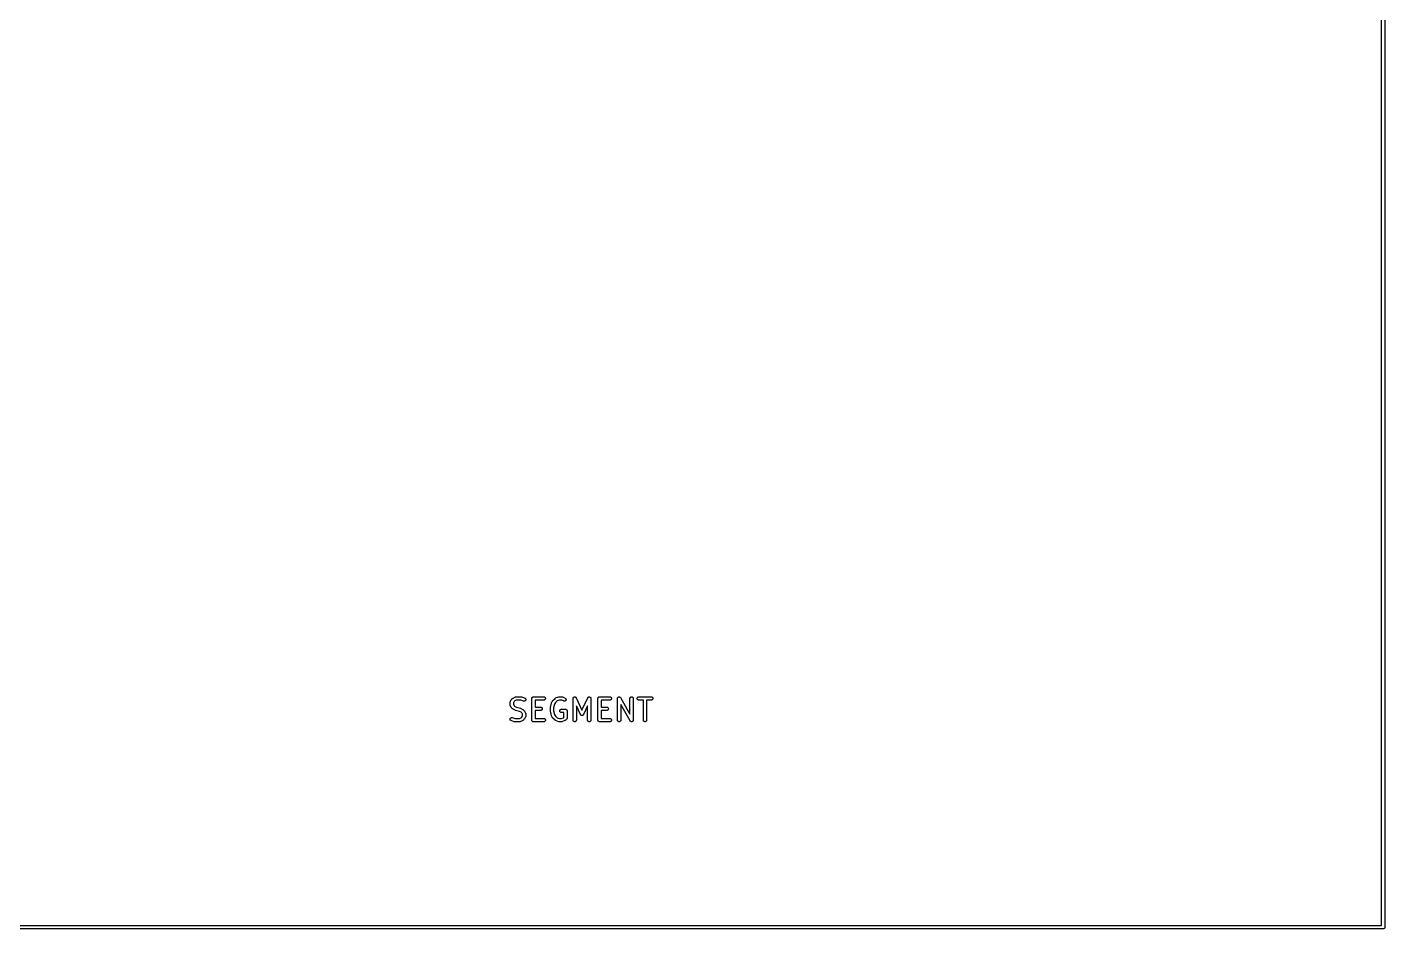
# Model space of a CAD drawing. Extents: x 85 to 210, y -119 to -36.
# Drawn here: x 147.5 to 210.1, y -119.1 to -77.5 of the extents above; entities that cross this region are included whole.
import ezdxf

# ---------------------------------------------------------------- set-up
doc = ezdxf.new("R2010")
doc.units = 0
doc.layers.add('BLACK', color=7, linetype='CONTINUOUS')

msp = doc.modelspace()

# ---------------------------------------------------------------- linework, layer by layer
at = {"layer": 'BLACK', "linetype": 'CONTINUOUS'}
for p, q in [((209.925, -118.925), (209.925, -36.075)), ((210.075, -36.0037), (210.075, -118.996)), ((169.758, -108.642), (169.759, -108.64)), ((169.758, -108.643), (169.758, -108.642)), ((169.758, -108.738), (169.758, -108.643)), ((169.759, -108.74), (169.758, -108.738)), ((169.758, -108.742), (169.759, -108.74)), ((169.759, -108.748), (169.758, -108.742)), ((169.759, -108.632), (169.76, -108.627)), ((169.759, -108.637), (169.759, -108.632)), ((169.759, -108.64), (169.759, -108.637)), ((169.76, -108.753), (169.759, -108.748)), ((169.76, -108.627), (169.761, -108.625)), ((169.76, -108.755), (169.76, -108.753)), ((169.761, -108.757), (169.76, -108.755)), ((169.761, -108.623), (169.763, -108.618)), ((169.761, -108.625), (169.761, -108.623)), ((169.763, -108.762), (169.761, -108.757)), ((169.763, -108.618), (169.764, -108.613)), ((169.764, -108.767), (169.763, -108.762)), ((169.764, -108.613), (169.765, -108.611)), ((169.765, -108.769), (169.764, -108.767)), ((169.765, -108.611), (169.766, -108.609)), ((169.766, -108.771), (169.765, -108.769)), ((169.766, -108.609), (169.814, -108.514)), ((169.766, -108.772), (169.766, -108.771)), ((169.814, -108.867), (169.766, -108.772)), ((169.814, -108.513), (169.817, -108.51)), ((169.814, -108.514), (169.814, -108.513)), ((169.816, -108.87), (169.814, -108.867)), ((169.818, -108.874), (169.816, -108.87)), ((169.817, -108.51), (169.819, -108.506)), ((169.82, -108.877), (169.818, -108.874)), ((169.819, -108.506), (169.821, -108.503)), ((169.822, -108.879), (169.82, -108.877)), ((169.821, -108.503), (169.822, -108.501)), ((169.822, -108.501), (169.825, -108.498)), ((169.825, -108.882), (169.822, -108.879)), ((169.825, -108.498), (169.828, -108.495)), ((169.828, -108.495), (169.876, -108.447)), ((169.876, -108.446), (169.88, -108.444)), ((169.876, -108.447), (169.876, -108.446)), ((169.88, -108.444), (169.883, -108.441)), ((169.883, -108.441), (169.885, -108.439)), ((169.885, -108.439), (169.888, -108.437)), ((169.888, -108.437), (169.891, -108.435)), ((169.891, -108.435), (169.895, -108.433)), ((169.895, -108.433), (169.99, -108.385)), ((169.943, -108.592), (169.908, -108.661)), ((169.908, -108.661), (169.908, -108.72)), ((169.908, -108.72), (169.943, -108.789)), ((169.973, -108.562), (169.943, -108.592)), ((169.943, -108.789), (169.973, -108.819)), ((170.042, -108.527), (169.973, -108.562)), ((169.973, -108.819), (170.05, -108.858)), ((169.99, -108.385), (169.991, -108.385)), ((169.991, -108.385), (169.993, -108.384)), ((169.993, -108.384), (169.995, -108.383)), ((169.995, -108.383), (170, -108.382)), ((170, -108.382), (170.005, -108.38)), ((170.005, -108.38), (170.007, -108.379)), ((170.007, -108.379), (170.009, -108.379)), ((170.009, -108.379), (170.014, -108.378)), ((170.014, -108.378), (170.019, -108.378)), ((170.019, -108.378), (170.022, -108.378)), ((170.022, -108.378), (170.024, -108.377)), ((170.024, -108.377), (170.262, -108.377)), ((170.25, -108.527), (170.042, -108.527)), ((170.05, -108.858), (170.232, -108.903)), ((170.381, -108.571), (170.25, -108.527)), ((170.262, -108.377), (170.263, -108.377)), ((170.263, -108.377), (170.267, -108.378)), ((170.267, -108.378), (170.271, -108.378)), ((170.271, -108.378), (170.274, -108.379)), ((170.274, -108.379), (170.277, -108.379)), ((170.277, -108.379), (170.282, -108.38)), ((170.282, -108.38), (170.286, -108.381)), ((170.286, -108.381), (170.428, -108.429)), ((170.395, -108.574), (170.381, -108.571)), ((170.41, -108.575), (170.395, -108.574)), ((170.424, -108.572), (170.41, -108.575)), ((170.438, -108.567), (170.424, -108.572)), ((170.428, -108.429), (170.429, -108.429)), ((170.429, -108.429), (170.443, -108.435)), ((170.45, -108.559), (170.438, -108.567)), ((170.443, -108.435), (170.455, -108.444)), ((170.461, -108.549), (170.45, -108.559)), ((170.455, -108.444), (170.465, -108.455)), ((170.47, -108.538), (170.461, -108.549)), ((170.465, -108.455), (170.472, -108.467)), ((170.476, -108.524), (170.47, -108.538)), ((170.472, -108.467), (170.477, -108.481)), ((170.479, -108.51), (170.476, -108.524)), ((170.477, -108.481), (170.48, -108.495)), ((170.48, -108.495), (170.479, -108.51)), ((170.758, -108.451), (170.759, -108.444)), ((170.758, -108.452), (170.758, -108.451)), ((170.758, -109.452), (170.758, -108.452)), ((170.758, -108.452), (170.758, -108.452)), ((170.758, -108.452), (170.758, -108.452)), ((170.758, -108.452), (170.758, -108.452)), ((170.759, -108.444), (170.76, -108.437)), ((170.76, -108.437), (170.762, -108.43)), ((170.76, -108.437), (170.76, -108.437)), ((170.76, -108.437), (170.76, -108.437)), ((170.762, -108.43), (170.764, -108.423)), ((170.764, -108.423), (170.768, -108.417)), ((170.764, -108.423), (170.764, -108.423)), ((170.764, -108.423), (170.764, -108.423)), ((170.768, -108.417), (170.771, -108.41)), ((170.771, -108.41), (170.776, -108.405)), ((170.771, -108.41), (170.771, -108.41)), ((170.771, -108.41), (170.771, -108.41)), ((170.776, -108.405), (170.78, -108.399)), ((170.78, -108.399), (170.781, -108.399)), ((170.781, -108.399), (170.786, -108.394)), ((170.781, -108.399), (170.781, -108.399)), ((170.786, -108.394), (170.792, -108.39)), ((170.792, -108.39), (170.799, -108.386)), ((170.792, -108.39), (170.792, -108.39)), ((170.792, -108.39), (170.792, -108.39)), ((170.799, -108.386), (170.805, -108.383)), ((170.805, -108.383), (170.812, -108.381)), ((170.805, -108.383), (170.805, -108.383)), ((170.805, -108.383), (170.805, -108.383)), ((170.812, -108.381), (170.819, -108.379)), ((170.819, -108.379), (170.826, -108.378)), ((170.819, -108.379), (170.819, -108.379)), ((170.819, -108.379), (170.819, -108.379)), ((170.826, -108.378), (170.833, -108.377)), ((170.833, -108.377), (171.31, -108.377)), ((171.31, -108.527), (170.908, -108.527)), ((170.908, -108.527), (170.908, -108.854)), ((170.908, -108.854), (171.167, -108.854)), ((171.167, -108.854), (171.168, -108.854)), ((171.168, -108.854), (171.182, -108.855)), ((171.182, -108.855), (171.196, -108.86)), ((171.196, -108.86), (171.209, -108.867)), ((171.209, -108.867), (171.22, -108.876)), ((171.22, -108.876), (171.229, -108.888)), ((171.31, -108.377), (171.311, -108.377)), ((171.324, -108.526), (171.31, -108.527)), ((171.311, -108.377), (171.325, -108.379)), ((171.338, -108.522), (171.324, -108.526)), ((171.325, -108.379), (171.339, -108.383)), ((171.351, -108.515), (171.338, -108.522)), ((171.339, -108.383), (171.352, -108.39)), ((171.362, -108.506), (171.351, -108.515)), ((171.352, -108.39), (171.363, -108.4)), ((171.372, -108.494), (171.362, -108.506)), ((171.363, -108.4), (171.372, -108.411)), ((171.372, -108.411), (171.379, -108.424)), ((171.379, -108.481), (171.372, -108.494)), ((171.379, -108.424), (171.383, -108.438)), ((171.383, -108.467), (171.379, -108.481)), ((171.383, -108.438), (171.385, -108.453)), ((171.385, -108.453), (171.383, -108.467)), ((171.615, -108.88), (171.616, -108.879)), ((171.615, -108.881), (171.615, -108.88)), ((171.616, -108.871), (171.617, -108.865)), ((171.616, -108.877), (171.616, -108.871)), ((171.616, -108.879), (171.616, -108.877)), ((171.617, -108.865), (171.618, -108.864)), ((171.618, -108.863), (171.665, -108.672)), ((171.618, -108.864), (171.618, -108.863)), ((171.665, -108.672), (171.666, -108.671)), ((171.666, -108.671), (171.668, -108.664)), ((171.666, -108.671), (171.666, -108.671)), ((171.666, -108.671), (171.666, -108.671)), ((171.668, -108.664), (171.671, -108.658)), ((171.671, -108.657), (171.719, -108.562)), ((171.671, -108.658), (171.671, -108.657)), ((171.671, -108.657), (171.671, -108.657)), ((171.719, -108.561), (171.721, -108.557)), ((171.719, -108.562), (171.719, -108.561)), ((171.721, -108.557), (171.723, -108.554)), ((171.723, -108.554), (171.725, -108.551)), ((171.725, -108.551), (171.727, -108.548)), ((171.727, -108.548), (171.73, -108.545)), ((171.73, -108.545), (171.733, -108.542)), ((171.733, -108.542), (171.828, -108.447)), ((171.809, -108.717), (171.765, -108.89)), ((171.847, -108.64), (171.809, -108.717)), ((171.828, -108.447), (171.829, -108.446)), ((171.829, -108.446), (171.83, -108.445)), ((171.83, -108.445), (171.832, -108.443)), ((171.832, -108.443), (171.836, -108.44)), ((171.836, -108.44), (171.84, -108.437)), ((171.84, -108.437), (171.842, -108.436)), ((171.842, -108.436), (171.844, -108.435)), ((171.844, -108.435), (171.849, -108.433)), ((171.921, -108.566), (171.847, -108.64)), ((171.849, -108.433), (171.853, -108.43)), ((171.853, -108.43), (171.855, -108.43)), ((171.855, -108.43), (171.857, -108.429)), ((171.857, -108.429), (172, -108.381)), ((172.036, -108.527), (171.921, -108.566)), ((172, -108.381), (172.001, -108.381)), ((172.001, -108.381), (172.005, -108.38)), ((172.005, -108.38), (172.009, -108.379)), ((172.009, -108.379), (172.012, -108.379)), ((172.012, -108.379), (172.015, -108.378)), ((172.015, -108.378), (172.02, -108.378)), ((172.02, -108.378), (172.024, -108.377)), ((172.024, -108.377), (172.167, -108.377)), ((172.149, -108.527), (172.036, -108.527)), ((172.228, -108.567), (172.149, -108.527)), ((172.167, -108.377), (172.168, -108.377)), ((172.168, -108.377), (172.17, -108.378)), ((172.17, -108.378), (172.172, -108.378)), ((172.172, -108.378), (172.177, -108.378)), ((172.177, -108.378), (172.182, -108.379)), ((172.182, -108.379), (172.184, -108.38)), ((172.184, -108.38), (172.187, -108.38)), ((172.187, -108.38), (172.191, -108.382)), ((172.191, -108.382), (172.196, -108.383)), ((172.196, -108.383), (172.198, -108.385)), ((172.198, -108.385), (172.2, -108.385)), ((172.2, -108.385), (172.295, -108.433)), ((172.242, -108.572), (172.228, -108.567)), ((172.256, -108.575), (172.242, -108.572)), ((172.271, -108.574), (172.256, -108.575)), ((172.285, -108.571), (172.271, -108.574)), ((172.299, -108.565), (172.285, -108.571)), ((172.295, -108.433), (172.296, -108.433)), ((172.296, -108.433), (172.309, -108.441)), ((172.311, -108.557), (172.299, -108.565)), ((172.309, -108.441), (172.319, -108.452)), ((172.321, -108.546), (172.311, -108.557)), ((172.319, -108.452), (172.327, -108.464)), ((172.329, -108.534), (172.321, -108.546)), ((172.327, -108.464), (172.333, -108.477)), ((172.334, -108.52), (172.329, -108.534)), ((172.333, -108.477), (172.336, -108.491)), ((172.337, -108.506), (172.334, -108.52)), ((172.336, -108.491), (172.337, -108.506)), ((172.663, -108.451), (172.664, -108.446)), ((172.663, -108.452), (172.663, -108.451)), ((172.663, -109.452), (172.663, -108.452)), ((172.664, -108.44), (172.665, -108.438)), ((172.664, -108.446), (172.664, -108.44)), ((172.665, -108.437), (172.666, -108.431)), ((172.665, -108.438), (172.665, -108.437)), ((172.666, -108.431), (172.668, -108.426)), ((172.668, -108.426), (172.669, -108.424)), ((172.669, -108.423), (172.672, -108.418)), ((172.669, -108.424), (172.669, -108.423)), ((172.672, -108.418), (172.674, -108.413)), ((172.674, -108.413), (172.675, -108.412)), ((172.675, -108.412), (172.676, -108.41)), ((172.676, -108.41), (172.68, -108.406)), ((172.68, -108.406), (172.683, -108.401)), ((172.683, -108.401), (172.685, -108.4)), ((172.685, -108.4), (172.686, -108.399)), ((172.686, -108.399), (172.69, -108.395)), ((172.69, -108.395), (172.694, -108.392)), ((172.694, -108.392), (172.696, -108.391)), ((172.696, -108.391), (172.697, -108.39)), ((172.697, -108.39), (172.702, -108.387)), ((172.702, -108.387), (172.707, -108.384)), ((172.707, -108.384), (172.708, -108.384)), ((172.708, -108.384), (172.71, -108.383)), ((172.71, -108.383), (172.715, -108.381)), ((172.715, -108.381), (172.721, -108.379)), ((172.721, -108.379), (172.722, -108.379)), ((172.722, -108.379), (172.724, -108.379)), ((172.724, -108.379), (172.73, -108.378)), ((172.73, -108.378), (172.735, -108.377)), ((172.735, -108.377), (172.737, -108.378)), ((172.737, -108.378), (172.739, -108.377)), ((172.739, -108.377), (172.744, -108.378)), ((172.744, -108.378), (172.75, -108.378)), ((172.75, -108.378), (172.751, -108.379)), ((172.751, -108.379), (172.753, -108.379)), ((172.753, -108.379), (172.759, -108.381)), ((172.759, -108.381), (172.764, -108.382)), ((172.764, -108.382), (172.766, -108.383)), ((172.766, -108.383), (172.767, -108.383)), ((172.767, -108.383), (172.772, -108.386)), ((172.772, -108.386), (172.777, -108.388)), ((172.777, -108.388), (172.779, -108.389)), ((172.779, -108.389), (172.78, -108.39)), ((172.78, -108.39), (172.784, -108.394)), ((172.784, -108.394), (172.789, -108.397)), ((172.789, -108.397), (172.79, -108.398)), ((172.79, -108.398), (172.791, -108.4)), ((172.791, -108.4), (172.795, -108.404)), ((172.795, -108.404), (172.799, -108.408)), ((172.799, -108.408), (172.799, -108.41)), ((172.799, -108.41), (172.801, -108.411)), ((172.801, -108.411), (172.803, -108.416)), ((172.803, -108.416), (172.806, -108.421)), ((172.806, -108.421), (173.071, -108.989)), ((173.003, -109.198), (172.813, -108.79)), ((172.813, -108.79), (172.813, -109.452)), ((173.071, -108.989), (173.337, -108.421)), ((173.33, -108.79), (173.139, -109.198)), ((173.33, -109.452), (173.33, -108.79)), ((173.337, -108.42), (173.34, -108.415)), ((173.337, -108.421), (173.337, -108.42)), ((173.34, -108.415), (173.343, -108.41)), ((173.343, -108.41), (173.344, -108.409)), ((173.344, -108.409), (173.345, -108.407)), ((173.345, -108.407), (173.349, -108.403)), ((173.349, -108.403), (173.352, -108.399)), ((173.352, -108.399), (173.354, -108.398)), ((173.354, -108.398), (173.355, -108.396)), ((173.355, -108.396), (173.359, -108.393)), ((173.359, -108.393), (173.364, -108.39)), ((173.364, -108.39), (173.365, -108.389)), ((173.365, -108.389), (173.367, -108.388)), ((173.367, -108.388), (173.372, -108.385)), ((173.372, -108.385), (173.377, -108.383)), ((173.377, -108.383), (173.378, -108.382)), ((173.378, -108.382), (173.38, -108.382)), ((173.38, -108.382), (173.385, -108.38)), ((173.385, -108.38), (173.391, -108.379)), ((173.391, -108.379), (173.392, -108.379)), ((173.392, -108.379), (173.394, -108.378)), ((173.394, -108.378), (173.4, -108.378)), ((173.4, -108.378), (173.405, -108.377)), ((173.405, -108.377), (173.407, -108.378)), ((173.407, -108.378), (173.409, -108.377)), ((173.409, -108.377), (173.414, -108.378)), ((173.414, -108.378), (173.42, -108.379)), ((173.42, -108.379), (173.421, -108.379)), ((173.421, -108.379), (173.423, -108.38)), ((173.423, -108.38), (173.428, -108.382)), ((173.428, -108.382), (173.434, -108.383)), ((173.434, -108.383), (173.435, -108.384)), ((173.435, -108.384), (173.437, -108.385)), ((173.437, -108.385), (173.442, -108.388)), ((173.442, -108.388), (173.447, -108.39)), ((173.447, -108.39), (173.448, -108.391)), ((173.448, -108.391), (173.449, -108.392)), ((173.449, -108.392), (173.454, -108.396)), ((173.454, -108.396), (173.458, -108.4)), ((173.458, -108.4), (173.459, -108.401)), ((173.459, -108.401), (173.46, -108.402)), ((173.46, -108.402), (173.464, -108.407)), ((173.464, -108.407), (173.467, -108.411)), ((173.467, -108.411), (173.468, -108.412)), ((173.468, -108.412), (173.469, -108.414)), ((173.469, -108.414), (173.471, -108.419)), ((173.471, -108.419), (173.474, -108.424)), ((173.474, -108.424), (173.475, -108.425)), ((173.475, -108.425), (173.475, -108.427)), ((173.475, -108.427), (173.477, -108.432)), ((173.477, -108.432), (173.478, -108.438)), ((173.478, -108.438), (173.479, -108.44)), ((173.479, -108.44), (173.479, -108.441)), ((173.479, -108.441), (173.479, -108.447)), ((173.479, -108.447), (173.48, -108.452)), ((173.48, -108.452), (173.48, -109.452)), ((173.806, -108.451), (173.807, -108.444)), ((173.806, -108.452), (173.806, -108.451)), ((173.806, -109.452), (173.806, -108.452)), ((173.806, -108.452), (173.806, -108.452)), ((173.806, -108.452), (173.806, -108.452)), ((173.806, -108.452), (173.806, -108.452)), ((173.807, -108.444), (173.807, -108.437)), ((173.807, -108.437), (173.808, -108.437)), ((173.808, -108.437), (173.81, -108.43)), ((173.808, -108.437), (173.808, -108.437)), ((173.81, -108.43), (173.812, -108.423)), ((173.812, -108.423), (173.815, -108.417)), ((173.812, -108.423), (173.812, -108.423)), ((173.812, -108.423), (173.812, -108.423)), ((173.815, -108.417), (173.819, -108.41)), ((173.819, -108.41), (173.824, -108.405)), ((173.819, -108.41), (173.819, -108.41)), ((173.819, -108.41), (173.819, -108.41)), ((173.824, -108.405), (173.828, -108.399)), ((173.828, -108.399), (173.834, -108.394)), ((173.828, -108.399), (173.828, -108.399)), ((173.828, -108.399), (173.828, -108.399)), ((173.834, -108.394), (173.839, -108.39)), ((173.839, -108.39), (173.84, -108.39)), ((173.84, -108.39), (173.846, -108.386)), ((173.84, -108.39), (173.84, -108.39)), ((173.846, -108.386), (173.852, -108.383)), ((173.852, -108.383), (173.853, -108.383)), ((173.853, -108.383), (173.86, -108.381)), ((173.853, -108.383), (173.853, -108.383)), ((173.86, -108.381), (173.866, -108.379)), ((173.866, -108.379), (173.867, -108.379)), ((173.867, -108.379), (173.874, -108.378)), ((173.867, -108.379), (173.867, -108.379)), ((173.874, -108.378), (173.881, -108.377)), ((173.881, -108.377), (174.357, -108.377)), ((174.357, -108.527), (173.956, -108.527)), ((173.956, -108.527), (173.956, -108.854)), ((173.956, -108.854), (174.214, -108.854)), ((174.214, -108.854), (174.215, -108.854)), ((174.215, -108.854), (174.23, -108.855)), ((174.23, -108.855), (174.244, -108.86)), ((174.244, -108.86), (174.257, -108.867)), ((174.257, -108.867), (174.268, -108.876)), ((174.268, -108.876), (174.277, -108.888)), ((174.357, -108.377), (174.358, -108.377)), ((174.372, -108.526), (174.357, -108.527)), ((174.358, -108.377), (174.373, -108.379)), ((174.386, -108.522), (174.372, -108.526)), ((174.373, -108.379), (174.387, -108.383)), ((174.399, -108.515), (174.386, -108.522)), ((174.387, -108.383), (174.4, -108.39)), ((174.41, -108.506), (174.399, -108.515)), ((174.4, -108.39), (174.411, -108.4)), ((174.419, -108.494), (174.41, -108.506)), ((174.411, -108.4), (174.42, -108.411)), ((174.426, -108.481), (174.419, -108.494)), ((174.42, -108.411), (174.427, -108.424)), ((174.431, -108.467), (174.426, -108.481)), ((174.427, -108.424), (174.431, -108.438)), ((174.431, -108.438), (174.432, -108.453)), ((174.432, -108.453), (174.431, -108.467)), ((174.711, -108.446), (174.712, -108.442)), ((174.711, -108.449), (174.711, -108.446)), ((174.711, -108.451), (174.711, -108.449)), ((174.711, -108.452), (174.711, -108.451)), ((174.711, -109.452), (174.711, -108.452)), ((174.712, -108.437), (174.713, -108.434)), ((174.712, -108.442), (174.712, -108.437)), ((174.713, -108.434), (174.714, -108.432)), ((174.714, -108.432), (174.715, -108.427)), ((174.715, -108.427), (174.717, -108.423)), ((174.717, -108.423), (174.718, -108.421)), ((174.718, -108.421), (174.719, -108.418)), ((174.719, -108.418), (174.722, -108.414)), ((174.722, -108.414), (174.724, -108.41)), ((174.724, -108.41), (174.725, -108.408)), ((174.725, -108.408), (174.727, -108.406)), ((174.727, -108.406), (174.73, -108.402)), ((174.73, -108.402), (174.733, -108.399)), ((174.733, -108.399), (174.735, -108.397)), ((174.735, -108.397), (174.737, -108.395)), ((174.737, -108.395), (174.741, -108.393)), ((174.741, -108.393), (174.745, -108.39)), ((174.745, -108.39), (174.747, -108.388)), ((174.747, -108.388), (174.749, -108.387)), ((174.749, -108.387), (174.753, -108.385)), ((174.753, -108.385), (174.758, -108.383)), ((174.758, -108.383), (174.76, -108.382)), ((174.76, -108.382), (174.762, -108.381)), ((174.762, -108.381), (174.767, -108.38)), ((174.767, -108.38), (174.772, -108.379)), ((174.772, -108.379), (174.774, -108.378)), ((174.774, -108.378), (174.777, -108.378)), ((174.777, -108.378), (174.781, -108.378)), ((174.781, -108.378), (174.786, -108.377)), ((174.786, -108.377), (174.789, -108.378)), ((174.789, -108.378), (174.791, -108.378)), ((174.791, -108.378), (174.796, -108.378)), ((174.796, -108.378), (174.801, -108.379)), ((174.801, -108.379), (174.803, -108.38)), ((174.803, -108.38), (174.806, -108.38)), ((174.806, -108.38), (174.81, -108.382)), ((174.81, -108.382), (174.815, -108.383)), ((174.815, -108.383), (174.817, -108.384)), ((174.817, -108.384), (174.819, -108.385)), ((174.819, -108.385), (174.823, -108.388)), ((174.823, -108.388), (174.828, -108.39)), ((174.828, -108.39), (174.83, -108.392)), ((174.83, -108.392), (174.832, -108.393)), ((174.832, -108.393), (174.835, -108.396)), ((174.835, -108.396), (174.839, -108.4)), ((174.839, -108.4), (174.841, -108.401)), ((174.841, -108.401), (174.842, -108.403)), ((174.842, -108.403), (174.845, -108.407)), ((174.845, -108.407), (174.848, -108.411)), ((174.848, -108.411), (174.849, -108.413)), ((174.849, -108.413), (174.851, -108.415)), ((174.851, -108.415), (175.282, -109.17)), ((175.292, -109.49), (174.861, -108.735)), ((174.861, -108.735), (174.861, -109.452)), ((175.282, -108.451), (175.284, -108.437)), ((175.282, -108.452), (175.282, -108.451)), ((175.282, -109.17), (175.282, -108.452)), ((175.284, -108.437), (175.288, -108.423)), ((175.288, -108.423), (175.295, -108.41)), ((175.295, -108.41), (175.305, -108.399)), ((175.305, -108.399), (175.316, -108.39)), ((175.316, -108.39), (175.329, -108.383)), ((175.329, -108.383), (175.343, -108.379)), ((175.343, -108.379), (175.358, -108.377)), ((175.358, -108.377), (175.372, -108.379)), ((175.372, -108.379), (175.386, -108.383)), ((175.386, -108.383), (175.399, -108.39)), ((175.399, -108.39), (175.41, -108.4)), ((175.41, -108.4), (175.42, -108.411)), ((175.42, -108.411), (175.426, -108.424)), ((175.426, -108.424), (175.431, -108.438)), ((175.431, -108.438), (175.432, -108.452)), ((175.432, -108.452), (175.432, -109.452)), ((175.615, -108.452), (175.617, -108.437)), ((175.617, -108.466), (175.615, -108.452)), ((175.617, -108.437), (175.621, -108.423)), ((175.621, -108.48), (175.617, -108.466)), ((175.621, -108.423), (175.628, -108.41)), ((175.628, -108.493), (175.621, -108.48)), ((175.628, -108.41), (175.638, -108.399)), ((175.637, -108.505), (175.628, -108.493)), ((175.648, -108.514), (175.637, -108.505)), ((175.638, -108.399), (175.649, -108.39)), ((175.661, -108.521), (175.648, -108.514)), ((175.649, -108.39), (175.662, -108.383)), ((175.675, -108.526), (175.661, -108.521)), ((175.662, -108.383), (175.676, -108.379)), ((175.689, -108.527), (175.675, -108.526)), ((175.676, -108.379), (175.69, -108.377)), ((175.69, -108.527), (175.689, -108.527)), ((175.69, -108.377), (176.262, -108.377)), ((175.901, -108.527), (175.69, -108.527)), ((175.901, -109.452), (175.901, -108.527)), ((176.262, -108.527), (176.051, -108.527)), ((176.051, -108.527), (176.051, -109.452)), ((176.262, -108.377), (176.263, -108.377)), ((176.276, -108.526), (176.262, -108.527)), ((176.263, -108.377), (176.277, -108.379)), ((176.29, -108.522), (176.276, -108.526)), ((176.277, -108.379), (176.291, -108.383)), ((176.303, -108.515), (176.29, -108.522)), ((176.291, -108.383), (176.304, -108.39)), ((176.315, -108.506), (176.303, -108.515)), ((176.304, -108.39), (176.315, -108.4)), ((176.315, -108.4), (176.325, -108.411)), ((176.324, -108.494), (176.315, -108.506)), ((176.331, -108.481), (176.324, -108.494)), ((176.325, -108.411), (176.331, -108.424)), ((176.331, -108.424), (176.336, -108.438)), ((176.335, -108.467), (176.331, -108.481)), ((176.337, -108.453), (176.335, -108.467)), ((176.336, -108.438), (176.337, -108.453)), ((169.758, -109.409), (169.759, -109.395)), ((169.761, -109.424), (169.758, -109.409)), ((169.759, -109.395), (169.762, -109.381)), ((169.766, -109.438), (169.761, -109.424)), ((169.762, -109.381), (169.768, -109.367)), ((169.774, -109.45), (169.766, -109.438)), ((169.768, -109.367), (169.777, -109.355)), ((169.784, -109.461), (169.774, -109.45)), ((169.777, -109.355), (169.788, -109.345)), ((169.795, -109.469), (169.784, -109.461)), ((169.788, -109.345), (169.8, -109.338)), ((169.809, -109.476), (169.795, -109.469)), ((169.8, -109.338), (169.814, -109.332)), ((169.81, -109.476), (169.809, -109.476)), ((169.952, -109.524), (169.81, -109.476)), ((169.814, -109.332), (169.828, -109.33)), ((169.827, -108.886), (169.825, -108.882)), ((169.828, -108.886), (169.827, -108.886)), ((169.876, -108.934), (169.828, -108.886)), ((169.828, -109.33), (169.843, -109.33)), ((169.843, -109.33), (169.857, -109.334)), ((169.857, -109.334), (169.988, -109.377)), ((169.879, -108.937), (169.876, -108.934)), ((169.882, -108.94), (169.879, -108.937)), ((169.884, -108.941), (169.882, -108.94)), ((169.887, -108.943), (169.884, -108.941)), ((169.891, -108.945), (169.887, -108.943)), ((169.894, -108.948), (169.891, -108.945)), ((169.895, -108.948), (169.894, -108.948)), ((169.99, -108.996), (169.895, -108.948)), ((169.988, -109.377), (170.197, -109.377)), ((169.991, -108.996), (169.99, -108.996)), ((169.997, -108.998), (169.991, -108.996)), ((169.991, -108.996), (169.991, -108.996)), ((170.004, -109.001), (169.997, -108.998)), ((170.005, -109.001), (170.004, -109.001)), ((170.004, -109.001), (170.004, -109.001)), ((170.006, -109.001), (170.005, -109.001)), ((170.188, -109.047), (170.006, -109.001)), ((170.265, -109.085), (170.188, -109.047)), ((170.197, -109.377), (170.265, -109.343)), ((170.232, -108.903), (170.233, -108.904)), ((170.233, -108.904), (170.234, -108.904)), ((170.234, -108.904), (170.234, -108.904)), ((170.234, -108.904), (170.241, -108.906)), ((170.241, -108.906), (170.247, -108.909)), ((170.247, -108.909), (170.248, -108.909)), ((170.248, -108.909), (170.248, -108.909)), ((170.248, -108.909), (170.343, -108.957)), ((170.343, -109.472), (170.248, -109.519)), ((170.296, -109.116), (170.265, -109.085)), ((170.265, -109.343), (170.296, -109.313)), ((170.33, -109.184), (170.296, -109.116)), ((170.296, -109.313), (170.33, -109.244)), ((170.33, -109.244), (170.33, -109.184)), ((170.343, -108.957), (170.344, -108.957)), ((170.347, -109.47), (170.343, -109.472)), ((170.344, -108.957), (170.348, -108.959)), ((170.35, -109.468), (170.347, -109.47)), ((170.348, -108.959), (170.351, -108.961)), ((170.353, -109.466), (170.35, -109.468)), ((170.351, -108.961), (170.354, -108.963)), ((170.355, -109.464), (170.353, -109.466)), ((170.354, -108.963), (170.356, -108.965)), ((170.359, -109.461), (170.355, -109.464)), ((170.356, -108.965), (170.359, -108.968)), ((170.359, -108.968), (170.363, -108.971)), ((170.362, -109.459), (170.359, -109.461)), ((170.363, -109.458), (170.362, -109.459)), ((170.363, -108.971), (170.41, -109.018)), ((170.41, -109.41), (170.363, -109.458)), ((170.41, -109.018), (170.411, -109.019)), ((170.413, -109.407), (170.41, -109.41)), ((170.411, -109.019), (170.414, -109.022)), ((170.416, -109.404), (170.413, -109.407)), ((170.414, -109.022), (170.416, -109.025)), ((170.416, -109.025), (170.418, -109.028)), ((170.417, -109.401), (170.416, -109.404)), ((170.419, -109.399), (170.417, -109.401)), ((170.418, -109.028), (170.42, -109.031)), ((170.421, -109.395), (170.419, -109.399)), ((170.42, -109.031), (170.422, -109.034)), ((170.424, -109.392), (170.421, -109.395)), ((170.422, -109.034), (170.424, -109.038)), ((170.424, -109.038), (170.472, -109.133)), ((170.472, -109.295), (170.424, -109.391)), ((170.424, -109.391), (170.424, -109.392)), ((170.472, -109.133), (170.472, -109.134)), ((170.472, -109.134), (170.473, -109.136)), ((170.473, -109.293), (170.472, -109.295)), ((170.473, -109.136), (170.474, -109.138)), ((170.474, -109.291), (170.473, -109.293)), ((170.474, -109.138), (170.476, -109.143)), ((170.475, -109.287), (170.474, -109.291)), ((170.477, -109.282), (170.475, -109.287)), ((170.476, -109.143), (170.477, -109.148)), ((170.477, -109.148), (170.478, -109.15)), ((170.478, -109.277), (170.477, -109.28)), ((170.477, -109.28), (170.477, -109.282)), ((170.478, -109.15), (170.478, -109.152)), ((170.478, -109.152), (170.479, -109.157)), ((170.479, -109.272), (170.478, -109.277)), ((170.479, -109.157), (170.48, -109.162)), ((170.48, -109.267), (170.479, -109.272)), ((170.48, -109.162), (170.48, -109.164)), ((170.48, -109.164), (170.48, -109.167)), ((170.48, -109.167), (170.48, -109.262)), ((170.48, -109.262), (170.48, -109.263)), ((170.48, -109.263), (170.48, -109.265)), ((170.48, -109.265), (170.48, -109.267)), ((170.759, -109.459), (170.758, -109.452)), ((170.76, -109.466), (170.759, -109.459)), ((170.76, -109.467), (170.76, -109.466)), ((170.762, -109.474), (170.76, -109.467)), ((170.76, -109.467), (170.76, -109.467)), ((170.764, -109.48), (170.762, -109.474)), ((170.764, -109.481), (170.764, -109.48)), ((170.767, -109.487), (170.764, -109.481)), ((170.764, -109.481), (170.764, -109.481)), ((170.771, -109.493), (170.767, -109.487)), ((170.771, -109.494), (170.771, -109.493)), ((170.775, -109.499), (170.771, -109.494)), ((170.771, -109.494), (170.771, -109.494)), ((170.78, -109.505), (170.775, -109.499)), ((170.786, -109.51), (170.78, -109.505)), ((170.78, -109.505), (170.78, -109.505)), ((170.78, -109.505), (170.78, -109.505)), ((171.167, -109.004), (170.908, -109.004)), ((170.908, -109.004), (170.908, -109.377)), ((170.908, -109.377), (171.31, -109.377)), ((171.181, -109.002), (171.167, -109.004)), ((171.195, -108.998), (171.181, -109.002)), ((171.208, -108.991), (171.195, -108.998)), ((171.22, -108.982), (171.208, -108.991)), ((171.229, -108.971), (171.22, -108.982)), ((171.229, -108.888), (171.236, -108.9)), ((171.236, -108.958), (171.229, -108.971)), ((171.236, -108.9), (171.24, -108.915)), ((171.24, -108.944), (171.236, -108.958)), ((171.24, -108.915), (171.242, -108.929)), ((171.242, -108.929), (171.24, -108.944)), ((171.31, -109.377), (171.311, -109.377)), ((171.311, -109.377), (171.325, -109.379)), ((171.325, -109.379), (171.339, -109.383)), ((171.339, -109.383), (171.352, -109.39)), ((171.362, -109.506), (171.351, -109.515)), ((171.352, -109.39), (171.363, -109.4)), ((171.372, -109.494), (171.362, -109.506)), ((171.363, -109.4), (171.372, -109.411)), ((171.372, -109.411), (171.379, -109.424)), ((171.379, -109.481), (171.372, -109.494)), ((171.379, -109.424), (171.383, -109.438)), ((171.383, -109.467), (171.379, -109.481)), ((171.383, -109.438), (171.385, -109.453)), ((171.385, -109.453), (171.383, -109.467)), ((171.615, -109.024), (171.615, -108.881)), ((171.616, -109.025), (171.615, -109.024)), ((171.616, -109.026), (171.616, -109.025)), ((171.616, -109.032), (171.616, -109.026)), ((171.617, -109.038), (171.616, -109.032)), ((171.617, -109.04), (171.617, -109.038)), ((171.617, -109.041), (171.617, -109.04)), ((171.618, -109.042), (171.617, -109.041)), ((171.665, -109.232), (171.618, -109.042)), ((171.665, -109.233), (171.665, -109.232)), ((171.666, -109.233), (171.665, -109.233)), ((171.668, -109.24), (171.666, -109.233)), ((171.67, -109.246), (171.668, -109.24)), ((171.67, -109.247), (171.67, -109.246)), ((171.671, -109.247), (171.67, -109.247)), ((171.671, -109.248), (171.671, -109.247)), ((171.719, -109.343), (171.671, -109.248)), ((171.721, -109.347), (171.719, -109.343)), ((171.723, -109.35), (171.721, -109.347)), ((171.725, -109.353), (171.723, -109.35)), ((171.726, -109.355), (171.725, -109.353)), ((171.729, -109.359), (171.726, -109.355)), ((171.732, -109.362), (171.729, -109.359)), ((171.733, -109.363), (171.732, -109.362)), ((171.828, -109.458), (171.733, -109.363)), ((171.765, -108.89), (171.765, -109.015)), ((171.765, -109.015), (171.809, -109.188)), ((171.809, -109.188), (171.847, -109.265)), ((171.83, -109.459), (171.828, -109.458)), ((171.831, -109.461), (171.83, -109.459)), ((171.835, -109.464), (171.831, -109.461)), ((171.839, -109.467), (171.835, -109.464)), ((171.841, -109.468), (171.839, -109.467)), ((171.843, -109.469), (171.841, -109.468)), ((171.848, -109.472), (171.843, -109.469)), ((171.847, -109.265), (171.921, -109.339)), ((171.852, -109.474), (171.848, -109.472)), ((171.854, -109.475), (171.852, -109.474)), ((171.856, -109.476), (171.854, -109.475)), ((171.857, -109.476), (171.856, -109.476)), ((172, -109.524), (171.857, -109.476)), ((171.921, -109.339), (172.036, -109.377)), ((172.036, -109.377), (172.107, -109.377)), ((172.044, -109.023), (172.046, -109.009)), ((172.045, -109.038), (172.044, -109.023)), ((172.05, -109.052), (172.045, -109.038)), ((172.046, -109.009), (172.05, -108.995)), ((172.05, -108.995), (172.057, -108.982)), ((172.056, -109.065), (172.05, -109.052)), ((172.065, -109.076), (172.056, -109.065)), ((172.057, -108.982), (172.066, -108.971)), ((172.077, -109.086), (172.065, -109.076)), ((172.066, -108.971), (172.078, -108.961)), ((172.09, -109.093), (172.077, -109.086)), ((172.078, -108.961), (172.09, -108.954)), ((172.09, -108.954), (172.104, -108.95)), ((172.103, -109.097), (172.09, -109.093)), ((172.118, -109.099), (172.103, -109.097)), ((172.104, -108.95), (172.119, -108.949)), ((172.107, -109.377), (172.221, -109.339)), ((172.119, -109.099), (172.118, -109.099)), ((172.119, -108.949), (172.31, -108.949)), ((172.235, -109.099), (172.119, -109.099)), ((172.286, -109.476), (172.143, -109.524)), ((172.221, -109.339), (172.235, -109.326)), ((172.235, -109.326), (172.235, -109.099)), ((172.288, -109.475), (172.286, -109.476)), ((172.29, -109.474), (172.288, -109.475)), ((172.294, -109.472), (172.29, -109.474)), ((172.299, -109.47), (172.294, -109.472)), ((172.301, -109.469), (172.299, -109.47)), ((172.303, -109.468), (172.301, -109.469)), ((172.307, -109.464), (172.303, -109.468)), ((172.311, -109.462), (172.307, -109.464)), ((172.31, -108.949), (172.31, -108.949)), ((172.31, -108.949), (172.31, -108.949)), ((172.31, -108.949), (172.31, -108.949)), ((172.31, -108.949), (172.311, -108.949)), ((172.311, -108.949), (172.318, -108.95)), ((172.312, -109.46), (172.311, -109.462)), ((172.314, -109.459), (172.312, -109.46)), ((172.315, -109.458), (172.314, -109.459)), ((172.363, -109.41), (172.315, -109.458)), ((172.318, -108.95), (172.325, -108.95)), ((172.325, -108.95), (172.325, -108.95)), ((172.325, -108.95), (172.325, -108.95)), ((172.325, -108.95), (172.332, -108.953)), ((172.332, -108.953), (172.339, -108.955)), ((172.339, -108.955), (172.339, -108.955)), ((172.339, -108.955), (172.339, -108.955)), ((172.339, -108.955), (172.345, -108.958)), ((172.345, -108.958), (172.351, -108.962)), ((172.351, -108.962), (172.352, -108.962)), ((172.352, -108.962), (172.352, -108.962)), ((172.352, -108.962), (172.357, -108.966)), ((172.357, -108.966), (172.363, -108.971)), ((172.363, -108.971), (172.363, -108.971)), ((172.363, -108.971), (172.363, -108.971)), ((172.363, -108.971), (172.367, -108.977)), ((172.367, -109.405), (172.363, -109.41)), ((172.367, -108.977), (172.372, -108.982)), ((172.371, -109.4), (172.367, -109.405)), ((172.372, -109.399), (172.371, -109.4)), ((172.372, -108.982), (172.372, -108.983)), ((172.372, -108.983), (172.372, -108.983)), ((172.372, -108.983), (172.376, -108.989)), ((172.375, -109.393), (172.372, -109.399)), ((172.372, -109.399), (172.372, -109.399)), ((172.378, -109.387), (172.375, -109.393)), ((172.376, -108.989), (172.379, -108.995)), ((172.379, -109.386), (172.378, -109.387)), ((172.379, -108.995), (172.379, -108.995)), ((172.379, -108.995), (172.379, -108.996)), ((172.379, -108.996), (172.381, -109.002)), ((172.381, -109.379), (172.379, -109.386)), ((172.379, -109.386), (172.379, -109.386)), ((172.381, -109.002), (172.383, -109.009)), ((172.383, -109.373), (172.381, -109.379)), ((172.383, -109.009), (172.383, -109.01)), ((172.383, -109.01), (172.383, -109.01)), ((172.383, -109.01), (172.384, -109.017)), ((172.384, -109.365), (172.383, -109.372)), ((172.383, -109.372), (172.383, -109.372)), ((172.383, -109.372), (172.383, -109.373)), ((172.384, -109.017), (172.385, -109.024)), ((172.385, -109.358), (172.384, -109.365)), ((172.385, -109.024), (172.385, -109.357)), ((172.385, -109.357), (172.385, -109.357)), ((172.385, -109.357), (172.385, -109.357)), ((172.385, -109.357), (172.385, -109.357)), ((172.385, -109.357), (172.385, -109.358)), ((172.665, -109.467), (172.663, -109.452)), ((172.669, -109.481), (172.665, -109.467)), ((172.676, -109.494), (172.669, -109.481)), ((172.685, -109.505), (172.676, -109.494)), ((172.696, -109.515), (172.685, -109.505)), ((172.791, -109.506), (172.779, -109.515)), ((172.8, -109.495), (172.791, -109.506)), ((172.807, -109.482), (172.8, -109.495)), ((172.811, -109.468), (172.807, -109.482)), ((172.813, -109.453), (172.811, -109.468)), ((172.813, -109.452), (172.813, -109.453)), ((173.005, -109.202), (173.003, -109.198)), ((173.007, -109.205), (173.005, -109.202)), ((173.009, -109.208), (173.007, -109.205)), ((173.011, -109.211), (173.009, -109.208)), ((173.014, -109.214), (173.011, -109.211)), ((173.016, -109.217), (173.014, -109.214)), ((173.018, -109.219), (173.016, -109.217)), ((173.021, -109.222), (173.018, -109.219)), ((173.024, -109.224), (173.021, -109.222)), ((173.027, -109.227), (173.024, -109.224)), ((173.03, -109.229), (173.027, -109.227)), ((173.032, -109.231), (173.03, -109.229)), ((173.036, -109.232), (173.032, -109.231)), ((173.039, -109.234), (173.036, -109.232)), ((173.042, -109.236), (173.039, -109.234)), ((173.046, -109.237), (173.042, -109.236)), ((173.049, -109.238), (173.046, -109.237)), ((173.053, -109.239), (173.049, -109.238)), ((173.056, -109.24), (173.053, -109.239)), ((173.06, -109.241), (173.056, -109.24)), ((173.064, -109.241), (173.06, -109.241)), ((173.067, -109.242), (173.064, -109.241)), ((173.071, -109.241), (173.067, -109.242)), ((173.074, -109.242), (173.071, -109.241)), ((173.078, -109.241), (173.074, -109.242)), ((173.082, -109.241), (173.078, -109.241)), ((173.085, -109.24), (173.082, -109.241)), ((173.089, -109.24), (173.085, -109.24)), ((173.093, -109.238), (173.089, -109.24)), ((173.096, -109.237), (173.093, -109.238)), ((173.099, -109.236), (173.096, -109.237)), ((173.103, -109.235), (173.099, -109.236)), ((173.106, -109.233), (173.103, -109.235)), ((173.11, -109.231), (173.106, -109.233)), ((173.112, -109.229), (173.11, -109.231)), ((173.115, -109.227), (173.112, -109.229)), ((173.118, -109.225), (173.115, -109.227)), ((173.121, -109.223), (173.118, -109.225)), ((173.124, -109.22), (173.121, -109.223)), ((173.126, -109.218), (173.124, -109.22)), ((173.129, -109.215), (173.126, -109.218)), ((173.131, -109.212), (173.129, -109.215)), ((173.133, -109.209), (173.131, -109.212)), ((173.135, -109.206), (173.133, -109.209)), ((173.137, -109.203), (173.135, -109.206)), ((173.139, -109.199), (173.137, -109.203)), ((173.139, -109.198), (173.139, -109.199)), ((173.331, -109.467), (173.33, -109.452)), ((173.335, -109.481), (173.331, -109.467)), ((173.342, -109.494), (173.335, -109.481)), ((173.352, -109.505), (173.342, -109.494)), ((173.363, -109.515), (173.352, -109.505)), ((173.457, -109.506), (173.446, -109.515)), ((173.467, -109.495), (173.457, -109.506)), ((173.474, -109.482), (173.467, -109.495)), ((173.478, -109.468), (173.474, -109.482)), ((173.48, -109.453), (173.478, -109.468)), ((173.48, -109.452), (173.48, -109.453)), ((173.807, -109.459), (173.806, -109.452)), ((173.807, -109.466), (173.807, -109.459)), ((173.807, -109.467), (173.807, -109.466)), ((173.809, -109.474), (173.807, -109.467)), ((173.807, -109.467), (173.807, -109.467)), ((173.811, -109.48), (173.809, -109.474)), ((173.812, -109.481), (173.811, -109.48)), ((173.815, -109.487), (173.812, -109.481)), ((173.812, -109.481), (173.812, -109.481)), ((173.818, -109.493), (173.815, -109.487)), ((173.818, -109.494), (173.818, -109.493)), ((173.823, -109.499), (173.818, -109.494)), ((173.818, -109.494), (173.818, -109.494)), ((173.827, -109.505), (173.823, -109.499)), ((173.828, -109.505), (173.827, -109.505)), ((173.833, -109.51), (173.828, -109.505)), ((173.828, -109.505), (173.828, -109.505)), ((174.214, -109.004), (173.956, -109.004)), ((173.956, -109.004), (173.956, -109.377)), ((173.956, -109.377), (174.357, -109.377)), ((174.229, -109.002), (174.214, -109.004)), ((174.243, -108.998), (174.229, -109.002)), ((174.256, -108.991), (174.243, -108.998)), ((174.267, -108.982), (174.256, -108.991)), ((174.276, -108.971), (174.267, -108.982)), ((174.283, -108.958), (174.276, -108.971)), ((174.277, -108.888), (174.284, -108.9)), ((174.288, -108.944), (174.283, -108.958)), ((174.284, -108.9), (174.288, -108.915)), ((174.288, -108.915), (174.289, -108.929)), ((174.289, -108.929), (174.288, -108.944)), ((174.357, -109.377), (174.358, -109.377)), ((174.358, -109.377), (174.373, -109.379)), ((174.373, -109.379), (174.387, -109.383)), ((174.387, -109.383), (174.4, -109.39)), ((174.41, -109.506), (174.399, -109.515)), ((174.4, -109.39), (174.411, -109.4)), ((174.419, -109.494), (174.41, -109.506)), ((174.411, -109.4), (174.42, -109.411)), ((174.426, -109.481), (174.419, -109.494)), ((174.42, -109.411), (174.427, -109.424)), ((174.431, -109.467), (174.426, -109.481)), ((174.427, -109.424), (174.431, -109.438)), ((174.431, -109.438), (174.432, -109.453)), ((174.432, -109.453), (174.431, -109.467)), ((174.712, -109.467), (174.711, -109.452)), ((174.716, -109.481), (174.712, -109.467)), ((174.723, -109.494), (174.716, -109.481)), ((174.732, -109.505), (174.723, -109.494)), ((174.744, -109.515), (174.732, -109.505)), ((174.838, -109.506), (174.827, -109.515)), ((174.848, -109.495), (174.838, -109.506)), ((174.855, -109.482), (174.848, -109.495)), ((174.859, -109.468), (174.855, -109.482)), ((174.861, -109.453), (174.859, -109.468)), ((174.861, -109.452), (174.861, -109.453)), ((175.293, -109.492), (175.292, -109.49)), ((175.295, -109.494), (175.293, -109.492)), ((175.298, -109.498), (175.295, -109.494)), ((175.3, -109.502), (175.298, -109.498)), ((175.302, -109.503), (175.3, -109.502)), ((175.304, -109.505), (175.302, -109.503)), ((175.308, -109.508), (175.304, -109.505)), ((175.41, -109.506), (175.408, -109.508)), ((175.413, -109.502), (175.41, -109.506)), ((175.416, -109.499), (175.413, -109.502)), ((175.417, -109.497), (175.416, -109.499)), ((175.419, -109.495), (175.417, -109.497)), ((175.421, -109.491), (175.419, -109.495)), ((175.424, -109.486), (175.421, -109.491)), ((175.425, -109.484), (175.424, -109.486)), ((175.426, -109.482), (175.425, -109.484)), ((175.428, -109.477), (175.426, -109.482)), ((175.429, -109.473), (175.428, -109.477)), ((175.43, -109.47), (175.429, -109.473)), ((175.431, -109.468), (175.43, -109.47)), ((175.432, -109.458), (175.431, -109.463)), ((175.431, -109.463), (175.431, -109.468)), ((175.432, -109.452), (175.432, -109.453)), ((175.432, -109.453), (175.432, -109.456)), ((175.432, -109.456), (175.432, -109.458)), ((175.903, -109.467), (175.901, -109.452)), ((175.907, -109.481), (175.903, -109.467)), ((175.914, -109.494), (175.907, -109.481)), ((175.923, -109.505), (175.914, -109.494)), ((175.934, -109.515), (175.923, -109.505)), ((176.029, -109.506), (176.017, -109.515)), ((176.038, -109.495), (176.029, -109.506)), ((176.045, -109.482), (176.038, -109.495)), ((176.05, -109.468), (176.045, -109.482)), ((176.051, -109.453), (176.05, -109.468)), ((176.051, -109.452), (176.051, -109.453)), ((169.957, -109.524), (169.952, -109.524)), ((169.961, -109.526), (169.957, -109.524)), ((169.964, -109.526), (169.961, -109.526)), ((169.967, -109.527), (169.964, -109.526)), ((169.971, -109.527), (169.967, -109.527)), ((169.975, -109.527), (169.971, -109.527)), ((169.976, -109.527), (169.975, -109.527)), ((170.214, -109.527), (169.976, -109.527)), ((170.216, -109.527), (170.214, -109.527)), ((170.219, -109.527), (170.216, -109.527)), ((170.224, -109.526), (170.219, -109.527)), ((170.229, -109.526), (170.224, -109.526)), ((170.231, -109.525), (170.229, -109.526)), ((170.233, -109.525), (170.231, -109.525)), ((170.238, -109.523), (170.233, -109.525)), ((170.243, -109.522), (170.238, -109.523)), ((170.245, -109.521), (170.243, -109.522)), ((170.247, -109.52), (170.245, -109.521)), ((170.248, -109.519), (170.247, -109.52)), ((170.791, -109.514), (170.786, -109.51)), ((170.791, -109.515), (170.791, -109.514)), ((170.791, -109.514), (170.791, -109.514)), ((170.798, -109.518), (170.791, -109.515)), ((170.804, -109.521), (170.798, -109.518)), ((170.804, -109.522), (170.804, -109.521)), ((170.804, -109.521), (170.804, -109.521)), ((170.811, -109.524), (170.804, -109.522)), ((170.818, -109.526), (170.811, -109.524)), ((170.825, -109.527), (170.818, -109.526)), ((170.818, -109.526), (170.818, -109.526)), ((170.818, -109.526), (170.818, -109.526)), ((170.832, -109.527), (170.825, -109.527)), ((170.833, -109.527), (170.832, -109.527)), ((171.31, -109.527), (170.833, -109.527)), ((170.833, -109.527), (170.833, -109.527)), ((170.833, -109.527), (170.833, -109.527)), ((170.833, -109.527), (170.833, -109.527)), ((171.324, -109.526), (171.31, -109.527)), ((171.338, -109.522), (171.324, -109.526)), ((171.351, -109.515), (171.338, -109.522)), ((172.004, -109.524), (172, -109.524)), ((172.008, -109.526), (172.004, -109.524)), ((172.011, -109.526), (172.008, -109.526)), ((172.014, -109.527), (172.011, -109.526)), ((172.019, -109.527), (172.014, -109.527)), ((172.023, -109.527), (172.019, -109.527)), ((172.024, -109.527), (172.023, -109.527)), ((172.119, -109.527), (172.024, -109.527)), ((172.123, -109.527), (172.119, -109.527)), ((172.127, -109.527), (172.123, -109.527)), ((172.131, -109.526), (172.127, -109.527)), ((172.134, -109.526), (172.131, -109.526)), ((172.138, -109.525), (172.134, -109.526)), ((172.142, -109.524), (172.138, -109.525)), ((172.143, -109.524), (172.142, -109.524)), ((172.709, -109.522), (172.696, -109.515)), ((172.723, -109.526), (172.709, -109.522)), ((172.738, -109.527), (172.723, -109.526)), ((172.752, -109.526), (172.738, -109.527)), ((172.766, -109.522), (172.752, -109.526)), ((172.779, -109.515), (172.766, -109.522)), ((173.376, -109.522), (173.363, -109.515)), ((173.39, -109.526), (173.376, -109.522)), ((173.404, -109.527), (173.39, -109.526)), ((173.419, -109.526), (173.404, -109.527)), ((173.433, -109.522), (173.419, -109.526)), ((173.446, -109.515), (173.433, -109.522)), ((173.839, -109.514), (173.833, -109.51)), ((173.839, -109.515), (173.839, -109.514)), ((173.839, -109.514), (173.839, -109.514)), ((173.845, -109.518), (173.839, -109.515)), ((173.851, -109.521), (173.845, -109.518)), ((173.852, -109.521), (173.851, -109.521)), ((173.852, -109.522), (173.852, -109.521)), ((173.859, -109.524), (173.852, -109.522)), ((173.865, -109.526), (173.859, -109.524)), ((173.866, -109.526), (173.865, -109.526)), ((173.873, -109.527), (173.866, -109.526)), ((173.866, -109.526), (173.866, -109.526)), ((173.88, -109.527), (173.873, -109.527)), ((173.881, -109.527), (173.88, -109.527)), ((173.88, -109.527), (173.88, -109.527)), ((173.88, -109.527), (173.88, -109.527)), ((173.88, -109.527), (173.88, -109.527)), ((174.357, -109.527), (173.881, -109.527)), ((174.372, -109.526), (174.357, -109.527)), ((174.386, -109.522), (174.372, -109.526)), ((174.399, -109.515), (174.386, -109.522)), ((174.757, -109.522), (174.744, -109.515)), ((174.771, -109.526), (174.757, -109.522)), ((174.785, -109.527), (174.771, -109.526)), ((174.8, -109.526), (174.785, -109.527)), ((174.814, -109.522), (174.8, -109.526)), ((174.827, -109.515), (174.814, -109.522)), ((175.311, -109.512), (175.308, -109.508)), ((175.313, -109.513), (175.311, -109.512)), ((175.315, -109.515), (175.313, -109.513)), ((175.319, -109.517), (175.315, -109.515)), ((175.323, -109.519), (175.319, -109.517)), ((175.326, -109.52), (175.323, -109.519)), ((175.328, -109.522), (175.326, -109.52)), ((175.333, -109.523), (175.328, -109.522)), ((175.337, -109.525), (175.333, -109.523)), ((175.34, -109.525), (175.337, -109.525)), ((175.342, -109.526), (175.34, -109.525)), ((175.347, -109.526), (175.342, -109.526)), ((175.352, -109.527), (175.347, -109.526)), ((175.354, -109.527), (175.352, -109.527)), ((175.357, -109.527), (175.354, -109.527)), ((175.361, -109.527), (175.357, -109.527)), ((175.366, -109.527), (175.361, -109.527)), ((175.369, -109.526), (175.366, -109.527)), ((175.371, -109.526), (175.369, -109.526)), ((175.376, -109.525), (175.371, -109.526)), ((175.38, -109.524), (175.376, -109.525)), ((175.383, -109.523), (175.38, -109.524)), ((175.385, -109.522), (175.383, -109.523)), ((175.389, -109.52), (175.385, -109.522)), ((175.394, -109.518), (175.389, -109.52)), ((175.396, -109.516), (175.394, -109.518)), ((175.398, -109.515), (175.396, -109.516)), ((175.402, -109.512), (175.398, -109.515)), ((175.406, -109.509), (175.402, -109.512)), ((175.408, -109.508), (175.406, -109.509)), ((175.947, -109.522), (175.934, -109.515)), ((175.961, -109.526), (175.947, -109.522)), ((175.976, -109.527), (175.961, -109.526)), ((175.99, -109.526), (175.976, -109.527)), ((176.004, -109.522), (175.99, -109.526)), ((176.017, -109.515), (176.004, -109.522)), ((209.996, -119.075), (85.0037, -119.075)), ((85.075, -118.925), (209.925, -118.925)), ((210, -119.075), (209.996, -119.075)), ((210.004, -119.075), (210, -119.075)), ((210.015, -119.074), (210.004, -119.075)), ((210.029, -119.07), (210.015, -119.074)), ((210.042, -119.063), (210.029, -119.07)), ((210.053, -119.053), (210.042, -119.063)), ((210.063, -119.042), (210.053, -119.053)), ((210.07, -119.029), (210.063, -119.042)), ((210.074, -119.015), (210.07, -119.029)), ((210.075, -119), (210.074, -119.015)), ((210.075, -118.996), (210.075, -119))]:
    msp.add_line(p, q, dxfattribs=at)

doc.saveas('drawing.dxf')
